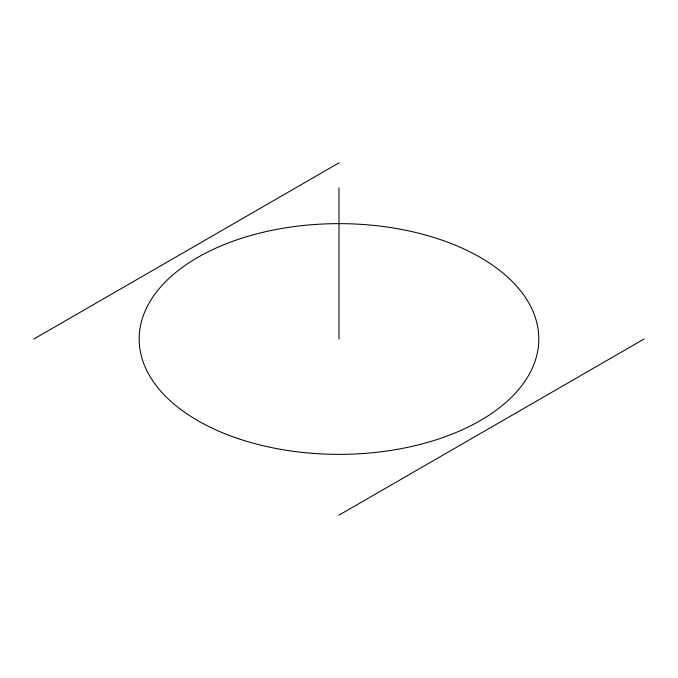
<?xml version="1.0" encoding="UTF-8"?>
<svg xmlns="http://www.w3.org/2000/svg" width="678" height="678" viewBox="0 0 678 678"><rect width="100%" height="100%" fill="white"/><g stroke="black" fill="none" stroke-linecap="round" stroke-linejoin="round"><path stroke-width="1.02" d="M33.9 339L339 162.856M339 515.144L644.1 339M339 187.84L339 339M238.215 438.615A199.824 115.362 0 0 0 538.815 339.585A199.824 115.362 0 0 0 239.97 238.8A199.824 115.362 0 0 0 238.215 438.615"/></g></svg>
